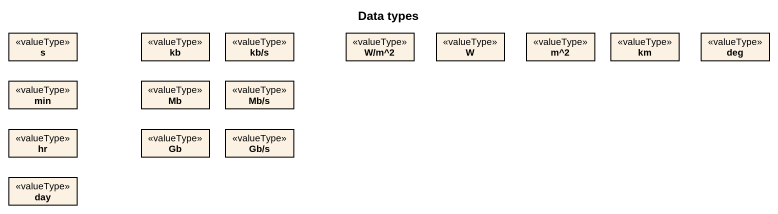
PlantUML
@startuml
title Data types
hide circle
hide empty members
class s <<valueType>>
class kb <<valueType>>
class "kb/s" as kb_s <<valueType>>
class "W/m^2" as W_m_2 <<valueType>>
class W <<valueType>>
class "m^2" as m_2 <<valueType>>
class km <<valueType>>
class deg <<valueType>>
class min <<valueType>>
class Mb <<valueType>>
class "Mb/s" as Mb_s <<valueType>>
class hr <<valueType>>
class Gb <<valueType>>
class "Gb/s" as Gb_s <<valueType>>
class day <<valueType>>
@enduml
